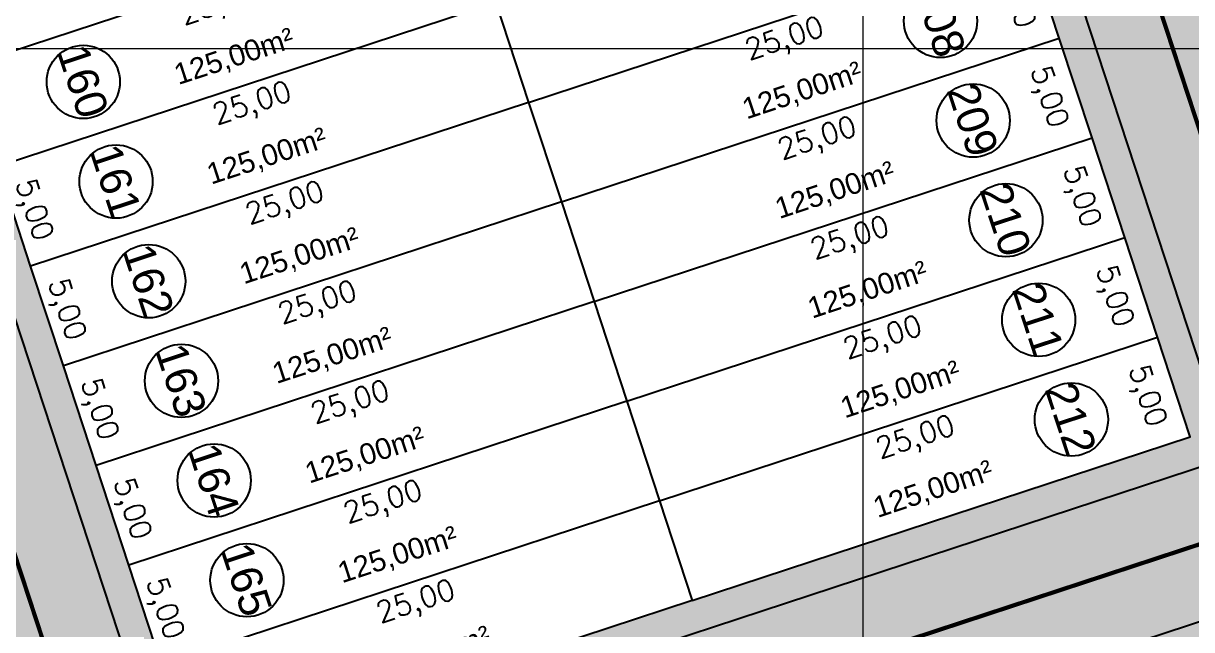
# Model space of a CAD drawing. Header units: metres. Extents: x 294767 to 326364, y 7392106 to 7497262.
# Drawn here: x 304160 to 304215.7, y 7392422.3 to 7392451.2 of the extents above; entities that cross this region are included whole.
import ezdxf
from ezdxf.enums import TextEntityAlignment as Align

# ---------------------------------------------------------------- set-up
doc = ezdxf.new("R2010")
doc.units = ezdxf.units.M
doc.header["$LTSCALE"] = 0.1
doc.set_wipeout_variables(frame=1)
doc.linetypes.add('ACAD_ISO04W100', pattern=[30, 24, -3, 0, -3])
doc.linetypes.add('CONTINUO', pattern=[0])
doc.layers.get('0').update_dxf_attribs({"color": 6})
for name, color, linetype in [('1. CALÇADA', 9, 'ACAD_ISO04W100'), ('1. PAVIMENTO TIPO ASFALTO', 8, 'ACAD_ISO04W100'), ('1. TERRENO 5 X 25', 2, 'ACAD_ISO04W100'), ('1. VEGETAÇAO', 106, 'ACAD_ISO04W100'), ('COTAS', 1, 'Continuous'), ('TXT Area', 240, 'Continuous'), ('TXT-Lote', 10, 'Continuous')]:
    doc.layers.add(name, color=color, linetype=linetype)
doc.layers.add('MALHA', color=1, linetype='Continuous', lineweight=0)
doc.styles.add('ARIAL', font='arial.ttf')
doc.styles.add('ROMANS', font='romans.shx', dxfattribs={"height": 2})
doc.styles.add('style2', font='swiss.ttf')
doc.dimstyles.new('Medidas', dxfattribs={"dimtxt": 0.75, "dimasz": 1, "dimexe": 1, "dimexo": 0.8, "dimgap": 0.3, "dimtad": 1, "dimzin": 1, "dimtxsty": 'ROMANS', "dimcen": 2.5, "dimse1": 1, "dimse2": 1, "dimsd1": 1, "dimsd2": 1, "dimclrd": 202, "dimclre": 202, "dimclrt": 256, "dimadec": 0, "dimazin": 0, "dimtfac": 1, "dimtmove": 0, "dimatfit": 3, "dimfxl": 1, "dimarcsym": 0})

# ---------------------------------------------------------------- blocks, each defined once
blk = doc.blocks.new('*D1579')
at = {"layer": 'Defpoints', "color": 0, "transparency": 16777216}
for p in [(304164.985, 7392425.371), (304164.985, 7392425.371), (304166.546, 7392420.621)]:
    blk.add_point(p, dxfattribs=at)
at = {"layer": 'COTAS', "transparency": 16777216, "insert": (304166.616, 7392423.276), "char_height": 1, "attachment_point": 5, "rotation": 288.192, "style": 'ROMANS'}
blk.add_mtext('5,00', dxfattribs=at)
blk = doc.blocks.new('*D1580')
at = {"layer": 'Defpoints', "color": 0, "transparency": 16777216}
for p in [(304188.735, 7392433.176), (304164.985, 7392425.371), (304165.585, 7392423.543)]:
    blk.add_point(p, dxfattribs=at)
at = {"layer": 'COTAS', "transparency": 16777216, "insert": (304177.14, 7392428.283), "char_height": 1, "attachment_point": 5, "rotation": 18.192, "style": 'ROMANS'}
blk.add_mtext('25,00', dxfattribs=at)
blk = doc.blocks.new('*D1582')
at = {"layer": 'Defpoints', "color": 0, "transparency": 16777216}
for p in [(304190.296, 7392428.426), (304166.546, 7392420.621), (304167.146, 7392418.793)]:
    blk.add_point(p, dxfattribs=at)
at = {"layer": 'COTAS', "transparency": 16777216, "insert": (304178.701, 7392423.533), "char_height": 1, "attachment_point": 5, "rotation": 18.192, "style": 'ROMANS'}
blk.add_mtext('25,00', dxfattribs=at)
blk = doc.blocks.new('*D1583')
at = {"layer": 'Defpoints', "color": 0, "transparency": 16777216}
for p in [(304210.282, 7392440.256), (304210.282, 7392440.256), (304211.843, 7392435.506)]:
    blk.add_point(p, dxfattribs=at)
at = {"layer": 'COTAS', "transparency": 16777216, "insert": (304211.913, 7392438.16), "char_height": 1, "attachment_point": 5, "rotation": 288.1884, "style": 'ROMANS'}
blk.add_mtext('5,00', dxfattribs=at)
blk = doc.blocks.new('*D1584')
at = {"layer": 'Defpoints', "color": 0, "transparency": 16777216}
for p in [(304212.488, 7392440.981), (304213.088, 7392439.153), (304188.737, 7392433.177)]:
    blk.add_point(p, dxfattribs=at)
at = {"layer": 'COTAS', "transparency": 16777216, "insert": (304200.974, 7392436.115), "char_height": 1, "attachment_point": 5, "rotation": 18.1884, "style": 'ROMANS'}
blk.add_mtext('25,00', dxfattribs=at)
blk = doc.blocks.new('*D1585')
at = {"layer": 'Defpoints', "color": 0, "transparency": 16777216}
for p in [(304211.843, 7392435.506), (304211.843, 7392435.506), (304213.404, 7392430.756)]:
    blk.add_point(p, dxfattribs=at)
at = {"layer": 'COTAS', "transparency": 16777216, "insert": (304213.474, 7392433.41), "char_height": 1, "attachment_point": 5, "rotation": 288.1884, "style": 'ROMANS'}
blk.add_mtext('5,00', dxfattribs=at)
blk = doc.blocks.new('*D1586')
at = {"layer": 'Defpoints', "color": 0, "transparency": 16777216}
for p in [(304214.047, 7392436.23), (304214.647, 7392434.402), (304190.296, 7392428.426)]:
    blk.add_point(p, dxfattribs=at)
at = {"layer": 'COTAS', "transparency": 16777216, "insert": (304202.533, 7392431.364), "char_height": 1, "attachment_point": 5, "rotation": 18.1884, "style": 'ROMANS'}
blk.add_mtext('25,00', dxfattribs=at)
blk = doc.blocks.new('*D1587')
at = {"layer": 'Defpoints', "color": 0, "transparency": 16777216}
for p in [(304161.863, 7392434.872), (304161.863, 7392434.872), (304163.424, 7392430.122)]:
    blk.add_point(p, dxfattribs=at)
at = {"layer": 'COTAS', "transparency": 16777216, "insert": (304163.494, 7392432.776), "char_height": 1, "attachment_point": 5, "rotation": 288.192, "style": 'ROMANS'}
blk.add_mtext('5,00', dxfattribs=at)
blk = doc.blocks.new('*D1588')
at = {"layer": 'Defpoints', "color": 0, "transparency": 16777216}
for p in [(304185.613, 7392442.677), (304161.863, 7392434.872), (304162.463, 7392433.044)]:
    blk.add_point(p, dxfattribs=at)
at = {"layer": 'COTAS', "transparency": 16777216, "insert": (304174.018, 7392437.783), "char_height": 1, "attachment_point": 5, "rotation": 18.192, "style": 'ROMANS'}
blk.add_mtext('25,00', dxfattribs=at)
blk = doc.blocks.new('*D1589')
at = {"layer": 'Defpoints', "color": 0, "transparency": 16777216}
for p in [(304163.424, 7392430.122), (304163.424, 7392430.122), (304164.985, 7392425.371)]:
    blk.add_point(p, dxfattribs=at)
at = {"layer": 'COTAS', "transparency": 16777216, "insert": (304165.055, 7392428.026), "char_height": 1, "attachment_point": 5, "rotation": 288.192, "style": 'ROMANS'}
blk.add_mtext('5,00', dxfattribs=at)
blk = doc.blocks.new('*D1590')
at = {"layer": 'Defpoints', "color": 0, "transparency": 16777216}
for p in [(304187.174, 7392437.927), (304163.424, 7392430.122), (304164.024, 7392428.294)]:
    blk.add_point(p, dxfattribs=at)
at = {"layer": 'COTAS', "transparency": 16777216, "insert": (304175.579, 7392433.033), "char_height": 1, "attachment_point": 5, "rotation": 18.192, "style": 'ROMANS'}
blk.add_mtext('25,00', dxfattribs=at)
blk = doc.blocks.new('*D1591')
at = {"layer": 'Defpoints', "color": 0, "transparency": 16777216}
for p in [(304207.16, 7392449.756), (304207.16, 7392449.756), (304208.721, 7392445.006)]:
    blk.add_point(p, dxfattribs=at)
at = {"layer": 'COTAS', "transparency": 16777216, "insert": (304208.791, 7392447.661), "char_height": 1, "attachment_point": 5, "rotation": 288.1884, "style": 'ROMANS'}
blk.add_mtext('5,00', dxfattribs=at)
blk = doc.blocks.new('*D1592')
at = {"layer": 'Defpoints', "color": 0, "transparency": 16777216}
for p in [(304209.366, 7392450.481), (304209.966, 7392448.653), (304185.615, 7392442.677)]:
    blk.add_point(p, dxfattribs=at)
at = {"layer": 'COTAS', "transparency": 16777216, "insert": (304197.852, 7392445.615), "char_height": 1, "attachment_point": 5, "rotation": 18.1884, "style": 'ROMANS'}
blk.add_mtext('25,00', dxfattribs=at)
blk = doc.blocks.new('*D1593')
at = {"layer": 'Defpoints', "color": 0, "transparency": 16777216}
for p in [(304208.721, 7392445.006), (304208.721, 7392445.006), (304210.282, 7392440.256)]:
    blk.add_point(p, dxfattribs=at)
at = {"layer": 'COTAS', "transparency": 16777216, "insert": (304210.352, 7392442.91), "char_height": 1, "attachment_point": 5, "rotation": 288.1884, "style": 'ROMANS'}
blk.add_mtext('5,00', dxfattribs=at)
blk = doc.blocks.new('*D1594')
at = {"layer": 'Defpoints', "color": 0, "transparency": 16777216}
for p in [(304210.925, 7392445.73), (304211.525, 7392443.902), (304187.174, 7392437.927)]:
    blk.add_point(p, dxfattribs=at)
at = {"layer": 'COTAS', "transparency": 16777216, "insert": (304199.411, 7392440.864), "char_height": 1, "attachment_point": 5, "rotation": 18.1884, "style": 'ROMANS'}
blk.add_mtext('25,00', dxfattribs=at)
blk = doc.blocks.new('*D1595')
at = {"layer": 'Defpoints', "color": 0, "transparency": 16777216}
for p in [(304158.74, 7392444.372), (304158.74, 7392444.372), (304160.301, 7392439.622)]:
    blk.add_point(p, dxfattribs=at)
at = {"layer": 'COTAS', "transparency": 16777216, "insert": (304160.371, 7392442.276), "char_height": 1, "attachment_point": 5, "rotation": 288.192, "style": 'ROMANS'}
blk.add_mtext('5,00', dxfattribs=at)
blk = doc.blocks.new('*D1596')
at = {"layer": 'Defpoints', "color": 0, "transparency": 16777216}
for p in [(304182.491, 7392452.177), (304158.74, 7392444.372), (304159.341, 7392442.544)]:
    blk.add_point(p, dxfattribs=at)
at = {"layer": 'COTAS', "transparency": 16777216, "insert": (304170.896, 7392447.283), "char_height": 1, "attachment_point": 5, "rotation": 18.192, "style": 'ROMANS'}
blk.add_mtext('25,00', dxfattribs=at)
blk = doc.blocks.new('*D1597')
at = {"layer": 'Defpoints', "color": 0, "transparency": 16777216}
for p in [(304160.301, 7392439.622), (304160.301, 7392439.622), (304161.863, 7392434.872)]:
    blk.add_point(p, dxfattribs=at)
at = {"layer": 'COTAS', "transparency": 16777216, "insert": (304161.932, 7392437.526), "char_height": 1, "attachment_point": 5, "rotation": 288.192, "style": 'ROMANS'}
blk.add_mtext('5,00', dxfattribs=at)
blk = doc.blocks.new('*D1598')
at = {"layer": 'Defpoints', "color": 0, "transparency": 16777216}
for p in [(304184.052, 7392447.427), (304160.301, 7392439.622), (304160.902, 7392437.794)]:
    blk.add_point(p, dxfattribs=at)
at = {"layer": 'COTAS', "transparency": 16777216, "insert": (304172.457, 7392442.533), "char_height": 1, "attachment_point": 5, "rotation": 18.192, "style": 'ROMANS'}
blk.add_mtext('25,00', dxfattribs=at)
blk = doc.blocks.new('*D1601')
at = {"layer": 'Defpoints', "color": 0, "transparency": 16777216}
for p in [(304205.599, 7392454.506), (304205.599, 7392454.506), (304207.16, 7392449.756)]:
    blk.add_point(p, dxfattribs=at)
at = {"layer": 'COTAS', "transparency": 16777216, "insert": (304207.23, 7392452.411), "char_height": 1, "attachment_point": 5, "rotation": 288.1884, "style": 'ROMANS'}
blk.add_mtext('5,00', dxfattribs=at)
blk = doc.blocks.new('*D1602')
at = {"layer": 'Defpoints', "color": 0, "transparency": 16777216}
for p in [(304207.803, 7392455.23), (304208.403, 7392453.402), (304184.052, 7392447.427)]:
    blk.add_point(p, dxfattribs=at)
at = {"layer": 'COTAS', "transparency": 16777216, "insert": (304196.289, 7392450.364), "char_height": 1, "attachment_point": 5, "rotation": 18.1884, "style": 'ROMANS'}
blk.add_mtext('25,00', dxfattribs=at)
blk = doc.blocks.new('*D1604')
at = {"layer": 'Defpoints', "color": 0, "transparency": 16777216}
for p in [(304180.93, 7392456.927), (304157.179, 7392449.122), (304157.78, 7392447.294)]:
    blk.add_point(p, dxfattribs=at)
at = {"layer": 'COTAS', "transparency": 16777216, "insert": (304169.335, 7392452.033), "char_height": 1, "attachment_point": 5, "rotation": 18.192, "style": 'ROMANS'}
blk.add_mtext('25,00', dxfattribs=at)

msp = doc.modelspace()

# ---------------------------------------------------------------- wipeouts: each hides what was drawn before it
at = {"color": 30}
msp.add_wipeout([(304204.815, 7392496.352), (304252.316, 7392511.962), (304272.609, 7392450.211), (304225.108, 7392434.601)], dxfattribs=at)

# ---------------------------------------------------------------- next in the draw order: wipeouts: each hides what was drawn before it
msp.add_wipeout([(304147.813, 7392477.622), (304195.316, 7392493.231), (304215.608, 7392431.48), (304168.107, 7392415.871)], dxfattribs=at)

# ---------------------------------------------------------------- next in the draw order: hatches: boundary and pattern name
at = {"layer": '1. PAVIMENTO TIPO ASFALTO', "true_color": 0x939598, "transparency": 33554661}
h = msp.add_hatch(color=252, dxfattribs=at)
h.dxf.hatch_style = 1
h.paths.add_polyline_path([(304076.749, 7392474.499, 0.37664), (304075.631, 7392474.905), (304027.019, 7392458.931, 0.412418), (304026.506, 7392457.597), (304052.921, 7392377.219, 0.400824), (304054.036, 7392376.806), (304102.788, 7392392.827, 0.399943), (304103.196, 7392393.983)])
h.paths.add_polyline_path([(304101.606, 7392394.018), (304054.109, 7392378.409), (304028.054, 7392457.693), (304075.563, 7392473.304)], flags=16)
h.paths.add_polyline_path([(304133.719, 7392493.297, 0.408437), (304132.769, 7392493.68), (304083.969, 7392477.645, 0.427972), (304083.516, 7392476.328), (304109.945, 7392395.868, 0.410822), (304110.781, 7392395.454), (304159.846, 7392411.578, 0.427832), (304160.23, 7392412.625)])
h.paths.add_polyline_path([(304085.063, 7392476.426), (304132.556, 7392492.032), (304158.61, 7392412.75), (304111.106, 7392397.14)], flags=16)
h.paths.add_polyline_path([(304190.753, 7392511.929, 0.420125), (304189.76, 7392512.407), (304140.861, 7392496.339, 0.454161), (304140.441, 7392495.265), (304166.952, 7392414.592, 0.392207), (304167.862, 7392414.212), (304216.809, 7392430.297, 0.409741), (304217.235, 7392431.345)])
h.paths.add_polyline_path([(304142.057, 7392495.153), (304189.558, 7392510.762), (304215.611, 7392431.482), (304168.11, 7392415.872)], flags=16)
h.paths.add_polyline_path([(304247.74, 7392530.704, 0.438196), (304246.701, 7392531.118), (304197.756, 7392515.035, 0.404447), (304197.371, 7392514.214), (304223.906, 7392433.465, 0.433441), (304225.017, 7392432.994), (304273.844, 7392449.04, 0.412572), (304274.279, 7392449.945)])
h.paths.add_polyline_path([(304199.058, 7392513.884), (304246.559, 7392529.492), (304272.612, 7392450.214), (304225.111, 7392434.604)], flags=16)
h.paths.add_polyline_path([(304256.06, 7392532.614), (304265.445, 7392535.698), (304264.409, 7392536.937), (304254.831, 7392533.789, 0.396307), (304254.408, 7392532.835), (304280.98, 7392451.975, 0.365425), (304281.905, 7392451.689), (304324.135, 7392465.566), (304323.099, 7392466.805), (304282.112, 7392453.336)])
h.paths.add_polyline_path([(304171.232, 7392406.372), (304218.733, 7392421.982), (304235.407, 7392371.24), (304245.47, 7392340.619), (304246.732, 7392341.582), (304236.832, 7392371.708), (304219.886, 7392423.277, 0.361707), (304218.718, 7392423.556), (304170.089, 7392407.575, 0.413272), (304169.589, 7392406.567), (304186.481, 7392355.162), (304202.503, 7392306.407), (304203.736, 7392307.46), (304187.906, 7392355.63)])
h.paths.add_polyline_path([(304228.233, 7392425.104), (304275.734, 7392440.714), (304292.408, 7392389.972), (304299.066, 7392369.713), (304300.463, 7392370.267), (304293.833, 7392390.44), (304276.947, 7392441.825, 0.393387), (304275.805, 7392442.316), (304226.905, 7392426.246, 0.38681), (304226.596, 7392425.279), (304243.483, 7392373.894), (304252.624, 7392346.077), (304253.886, 7392347.04), (304244.908, 7392374.362)])
h.paths.add_polyline_path([(304285.234, 7392443.836), (304308.984, 7392451.64), (304333.777, 7392376.197), (304335.3, 7392376.366), (304310.185, 7392452.791, 0.326947), (304309.282, 7392453.317), (304284.105, 7392445.043, 0.386538), (304283.664, 7392443.807), (304306.981, 7392372.854), (304308.378, 7392373.408)])
at = {"layer": '1. PAVIMENTO TIPO ASFALTO', "true_color": 0x636466, "transparency": 33554687}
h = msp.add_hatch(color=251, dxfattribs=at)
h.dxf.hatch_style = 1
h.paths.add_polyline_path([(304031.777, 7392441.547), (304025.141, 7392439.32), (304058.377, 7392338.184), (304062.897, 7392346.849), (304055.586, 7392369.098, -0.373206), (304055.861, 7392370.039), (304104.259, 7392385.943), (304161.756, 7392404.837, -0.383675), (304162.886, 7392404.531), (304179.828, 7392352.976), (304196.475, 7392302.319), (304202.5, 7392306.406), (304186.478, 7392355.161), (304169.585, 7392406.566, -0.413272), (304170.086, 7392407.574), (304218.715, 7392423.555, -0.361707), (304219.883, 7392423.276), (304236.829, 7392371.707), (304246.729, 7392341.581), (304252.621, 7392346.076), (304243.479, 7392373.893), (304226.593, 7392425.278, -0.38681), (304226.901, 7392426.245), (304275.802, 7392442.315, -0.393387), (304276.944, 7392441.824), (304293.83, 7392390.439), (304300.46, 7392370.266), (304306.978, 7392372.852), (304283.661, 7392443.806, -0.386538), (304284.102, 7392445.042), (304308.923, 7392453.199, -0.449659), (304310.182, 7392452.79), (304335.297, 7392376.365), (304342.405, 7392377.156), (304316.848, 7392454.928, -0.4231), (304317.308, 7392455.955), (304328.968, 7392459.786), (304324.132, 7392465.565), (304281.902, 7392451.688, -0.365425), (304280.977, 7392451.974), (304259.306, 7392517.92), (304252.67, 7392515.692), (304274.276, 7392449.944, -0.412572), (304273.841, 7392449.039), (304225.013, 7392432.993, -0.433441), (304223.903, 7392433.464), (304202.424, 7392498.827), (304195.787, 7392496.599), (304217.232, 7392431.344, -0.409741), (304216.806, 7392430.296), (304167.859, 7392414.211, -0.392207), (304166.949, 7392414.59), (304145.541, 7392479.734), (304138.905, 7392477.506), (304160.227, 7392412.624, -0.427832), (304159.843, 7392411.577), (304110.778, 7392395.453, -0.410822), (304109.942, 7392395.867), (304088.665, 7392460.642), (304082.029, 7392458.415), (304103.193, 7392393.982, -0.399943), (304102.785, 7392392.826), (304054.033, 7392376.805, -0.400824), (304052.917, 7392377.218)])
at = {"layer": '1. VEGETAÇAO', "true_color": 0x58ba48, "transparency": 33554636}
h = msp.add_hatch(dxfattribs=at)
h.set_pattern_fill('GRASS', color=85, scale=0.05, angle=195)
h.paths.add_polyline_path([(304021.135, 7392446.706), (304018.55, 7392454.57), (303992.745, 7392446.09, -0.079537), (303992.77, 7392445.934, -0.334131), (303992.408, 7392445.454), (303994.451, 7392438.375, -0.412312), (303995.077, 7392438.051)])
h.paths.add_polyline_path([(304021.135, 7392446.706), (303995.077, 7392438.051, -0.077903), (303995.101, 7392437.898, -0.340694), (303994.728, 7392437.414), (303996.774, 7392430.325, -0.417174), (303997.412, 7392430.012), (304023.719, 7392438.842)])
h.paths.add_polyline_path([(304080.601, 7392457.936), (304078.077, 7392465.62), (304030.625, 7392449.858), (304033.199, 7392442.025)])
h.paths.add_polyline_path([(304078.077, 7392465.62), (304075.553, 7392473.301), (304028.051, 7392457.692), (304030.625, 7392449.858)])
h.paths.add_polyline_path([(304135.023, 7392484.535), (304132.56, 7392492.033), (304085.06, 7392476.424), (304087.573, 7392468.774)])
h.paths.add_polyline_path([(304137.489, 7392477.031), (304135.023, 7392484.535), (304087.573, 7392468.774), (304090.088, 7392461.12)])
h.paths.add_polyline_path([(304194.365, 7392496.122), (304191.958, 7392503.447), (304144.507, 7392487.685), (304146.963, 7392480.211)])
h.paths.add_polyline_path([(304191.958, 7392503.447), (304189.555, 7392510.761), (304142.053, 7392495.152), (304144.507, 7392487.685)])
h.paths.add_polyline_path([(304251.247, 7392515.215), (304248.899, 7392522.36), (304201.448, 7392506.599), (304203.845, 7392499.304)])
h.paths.add_polyline_path([(304248.899, 7392522.36), (304246.556, 7392529.491), (304199.055, 7392513.883), (304201.448, 7392506.599)])

# ---------------------------------------------------------------- next in the draw order: linework, layer by layer
at = {"layer": '1. CALÇADA', "linetype": 'CONTINUO'}
for points in [[(304189.8, 7392512.42, -0.403008), (304190.75, 7392511.928), (304217.269, 7392431.23)], [(304166.949, 7392414.59, 0.392207), (304167.859, 7392414.211), (304216.806, 7392430.296, 0.366862), (304217.269, 7392431.23)], [(304170.099, 7392407.579), (304218.967, 7392423.638, -0.283352), (304219.883, 7392423.276)]]:
    msp.add_lwpolyline(points, format="xyb", dxfattribs=at)
at = {"layer": '1. CALÇADA', "color": 40, "linetype": 'CONTINUO', "true_color": 0xf8d731, "const_width": 0.2}
for points in [[(304194.294, 7392512.318), (304220.511, 7392432.541)], [(304137.292, 7392493.588), (304163.509, 7392413.81)], [(304058.432, 7392374.568), (304326.554, 7392462.671)]]:
    msp.add_lwpolyline(points, dxfattribs=at)
at = {"layer": '1. CALÇADA', "linetype": 'CONTINUO'}
msp.add_lwpolyline([(304140.36, 7392495.499), (304140.36, 7392495.499), (304166.949, 7392414.59)], dxfattribs=at)
at = {"layer": '1. TERRENO 5 X 25', "color": 30, "linetype": 'Continuous'}
for points in [[(304179.369, 7392461.677), (304180.93, 7392456.927), (304157.179, 7392449.122), (304155.618, 7392453.872)], [(304182.491, 7392452.177), (304184.052, 7392447.427), (304207.803, 7392455.23), (304206.242, 7392459.98)], [(304180.93, 7392456.927), (304182.491, 7392452.177), (304158.74, 7392444.372), (304157.179, 7392449.122)], [(304184.052, 7392447.427), (304185.613, 7392442.677), (304209.363, 7392450.48), (304207.803, 7392455.23)], [(304182.491, 7392452.177), (304184.052, 7392447.427), (304160.301, 7392439.622), (304158.74, 7392444.372)], [(304185.613, 7392442.677), (304187.174, 7392437.927), (304210.925, 7392445.73), (304209.364, 7392450.48)], [(304184.052, 7392447.427), (304185.613, 7392442.677), (304161.863, 7392434.872), (304160.301, 7392439.622)], [(304187.174, 7392437.927), (304188.735, 7392433.176), (304212.486, 7392440.98), (304210.925, 7392445.73)], [(304185.613, 7392442.677), (304187.174, 7392437.927), (304163.424, 7392430.122), (304161.863, 7392434.872)], [(304188.735, 7392433.177), (304190.296, 7392428.426), (304214.047, 7392436.23), (304212.486, 7392440.98)], [(304187.174, 7392437.927), (304188.735, 7392433.176), (304164.985, 7392425.371), (304163.424, 7392430.122)], [(304190.296, 7392428.426), (304191.857, 7392423.676), (304215.608, 7392431.48), (304214.047, 7392436.23)], [(304188.735, 7392433.176), (304190.296, 7392428.426), (304166.546, 7392420.621), (304164.985, 7392425.371)], [(304190.296, 7392428.426), (304191.857, 7392423.676), (304168.107, 7392415.871), (304166.546, 7392420.621)]]:
    msp.add_lwpolyline(points, dxfattribs=at)
at = {"layer": 'MALHA', "color": 8}
for p, q in [((304200, 7392620.204), (304200, 7392202.319)), ((303794.13, 7392450), (304431.979, 7392450))]:
    msp.add_line(p, q, dxfattribs=at)
at = {"layer": 'TXT-Lote', "color": 132}
for centre in [(304203.696, 7392451.309), (304162.813, 7392448.401), (304205.257, 7392446.559), (304164.374, 7392443.651), (304206.818, 7392441.809), (304165.935, 7392438.901), (304208.379, 7392437.059), (304167.496, 7392434.151), (304209.94, 7392432.309), (304169.057, 7392429.401), (304170.618, 7392424.651)]:
    msp.add_circle(centre, 1.747, dxfattribs=at)

# ---------------------------------------------------------------- next in the draw order: texts
at = {"layer": 'TXT Area', "style": 'style2'}
for rotation, p in [(17.9934, (304170.151, 7392449.161)), (18.387, (304197.248, 7392447.539)), (17.9934, (304171.712, 7392444.411)), (18.387, (304198.81, 7392442.789)), (17.9934, (304173.273, 7392439.661)), (18.387, (304200.37, 7392438.039)), (17.9934, (304174.834, 7392434.911)), (18.387, (304201.932, 7392433.289)), (17.9934, (304176.395, 7392430.161)), (18.387, (304203.493, 7392428.539)), (17.9934, (304177.956, 7392425.411)), (17.9934, (304179.517, 7392420.661))]:
    msp.add_text('125,00m²', height=1, rotation=rotation, dxfattribs=at).set_placement(p, align=Align.CENTER)
at = {"layer": 'TXT-Lote', "style": 'ARIAL'}
for s, rotation, p in [('208', 288.1884, (304203.684, 7392451.345)), ('160', 288.192, (304162.801, 7392448.437)), ('209', 288.1884, (304205.246, 7392446.595)), ('161', 288.192, (304164.362, 7392443.687)), ('210', 288.1884, (304206.806, 7392441.845)), ('162', 288.192, (304165.923, 7392438.937)), ('211', 288.1884, (304208.368, 7392437.095)), ('163', 288.192, (304167.484, 7392434.187)), ('212', 288.1884, (304209.928, 7392432.345)), ('164', 288.192, (304169.045, 7392429.437)), ('165', 288.192, (304170.606, 7392424.687))]:
    msp.add_text(s, height=1.5, rotation=rotation, dxfattribs=at).set_placement(p, align=Align.MIDDLE)

# ---------------------------------------------------------------- next in the draw order: dimensions: what is measured, and where the dimension line sits
at = {"layer": 'COTAS'}
for base, p1, p2, angle, picture, middle in [((304157.78, 7392447.294), (304180.93, 7392456.927), (304157.179, 7392449.122), 198.192, '*D1604', (304169.615, 7392451.183)), ((304208.403, 7392453.402), (304184.052, 7392447.427), (304207.803, 7392455.23), 18.1884, '*D1602', (304196.569, 7392449.514)), ((304159.341, 7392442.544), (304182.491, 7392452.177), (304158.74, 7392444.372), 198.192, '*D1596', (304171.176, 7392446.433)), ((304209.966, 7392448.653), (304185.615, 7392442.677), (304209.366, 7392450.481), 18.1884, '*D1592', (304198.131, 7392444.764)), ((304160.902, 7392437.794), (304184.052, 7392447.427), (304160.301, 7392439.622), 198.192, '*D1598', (304172.737, 7392441.683)), ((304211.525, 7392443.902), (304187.174, 7392437.927), (304210.925, 7392445.73), 18.1884, '*D1594', (304199.691, 7392440.014)), ((304162.463, 7392433.044), (304185.613, 7392442.677), (304161.863, 7392434.872), 198.192, '*D1588', (304174.298, 7392436.933)), ((304213.088, 7392439.153), (304188.737, 7392433.177), (304212.488, 7392440.981), 18.1884, '*D1584', (304201.253, 7392435.264)), ((304164.024, 7392428.294), (304187.174, 7392437.927), (304163.424, 7392430.122), 198.192, '*D1590', (304175.859, 7392432.183)), ((304214.647, 7392434.402), (304190.296, 7392428.426), (304214.047, 7392436.23), 18.1884, '*D1586', (304202.813, 7392430.514)), ((304165.585, 7392423.543), (304188.735, 7392433.176), (304164.985, 7392425.371), 198.192, '*D1580', (304177.42, 7392427.433)), ((304167.146, 7392418.793), (304190.296, 7392428.426), (304166.546, 7392420.621), 198.192, '*D1582', (304178.981, 7392422.683))]:
    dim = msp.add_linear_dim(base=base, p1=p1, p2=p2, angle=angle, dimstyle='Medidas', dxfattribs=at)
    dim.commit()
    dim.dimension.update_dxf_attribs({"geometry": picture, "text_midpoint": middle, "dimtype": 161})
for p1, p2, picture, middle in [((304207.16, 7392449.756), (304205.599, 7392454.506), '*D1601', (304207.23, 7392452.411)), ((304208.721, 7392445.006), (304207.16, 7392449.756), '*D1591', (304208.791, 7392447.661)), ((304210.282, 7392440.256), (304208.721, 7392445.006), '*D1593', (304210.352, 7392442.91)), ((304160.301, 7392439.622), (304158.74, 7392444.372), '*D1595', (304160.371, 7392442.276)), ((304211.843, 7392435.506), (304210.282, 7392440.256), '*D1583', (304211.913, 7392438.16)), ((304161.863, 7392434.872), (304160.301, 7392439.622), '*D1597', (304161.932, 7392437.526)), ((304213.404, 7392430.756), (304211.843, 7392435.506), '*D1585', (304213.474, 7392433.41)), ((304163.424, 7392430.122), (304161.863, 7392434.872), '*D1587', (304163.494, 7392432.776)), ((304164.985, 7392425.371), (304163.424, 7392430.122), '*D1589', (304165.055, 7392428.026)), ((304166.546, 7392420.621), (304164.985, 7392425.371), '*D1579', (304166.616, 7392423.276))]:
    dim = msp.add_aligned_dim(p1=p1, p2=p2, distance=0, dimstyle='Medidas', dxfattribs=at)
    dim.commit()
    dim.dimension.update_dxf_attribs({"geometry": picture, "text_midpoint": middle})

doc.saveas('drawing.dxf')
